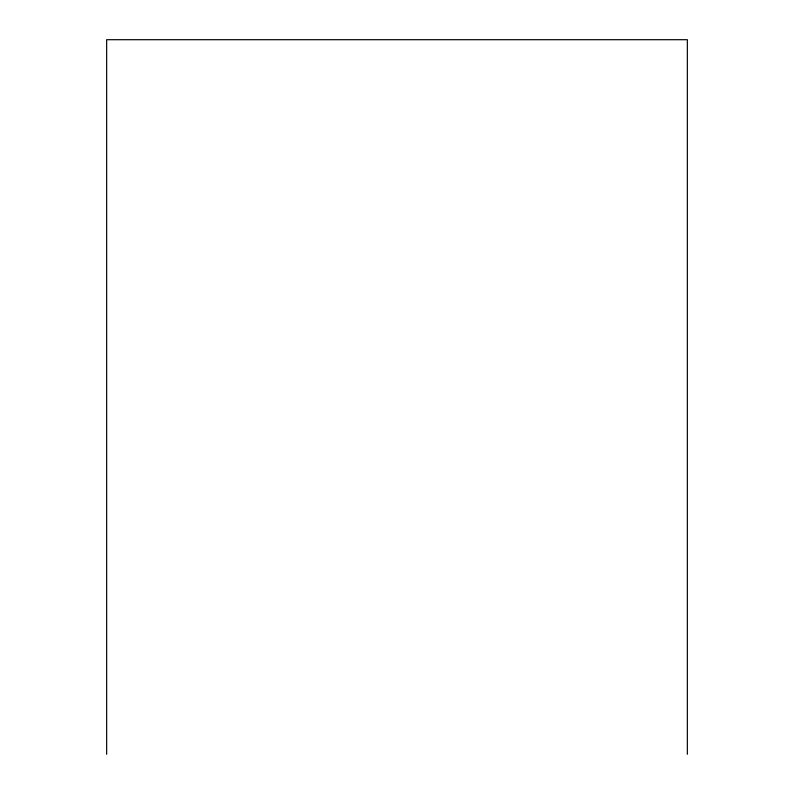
<?xml version="1.0" encoding="UTF-8"?>
<svg xmlns="http://www.w3.org/2000/svg" width="794" height="794" viewBox="0 0 794 794"><rect width="100%" height="100%" fill="white"/><g stroke="black" fill="none" stroke-linecap="round" stroke-linejoin="round"><path stroke-width="1.19" d="M687.346 754.3L687.346 39.7L106.654 39.7L106.654 754.3"/></g></svg>
